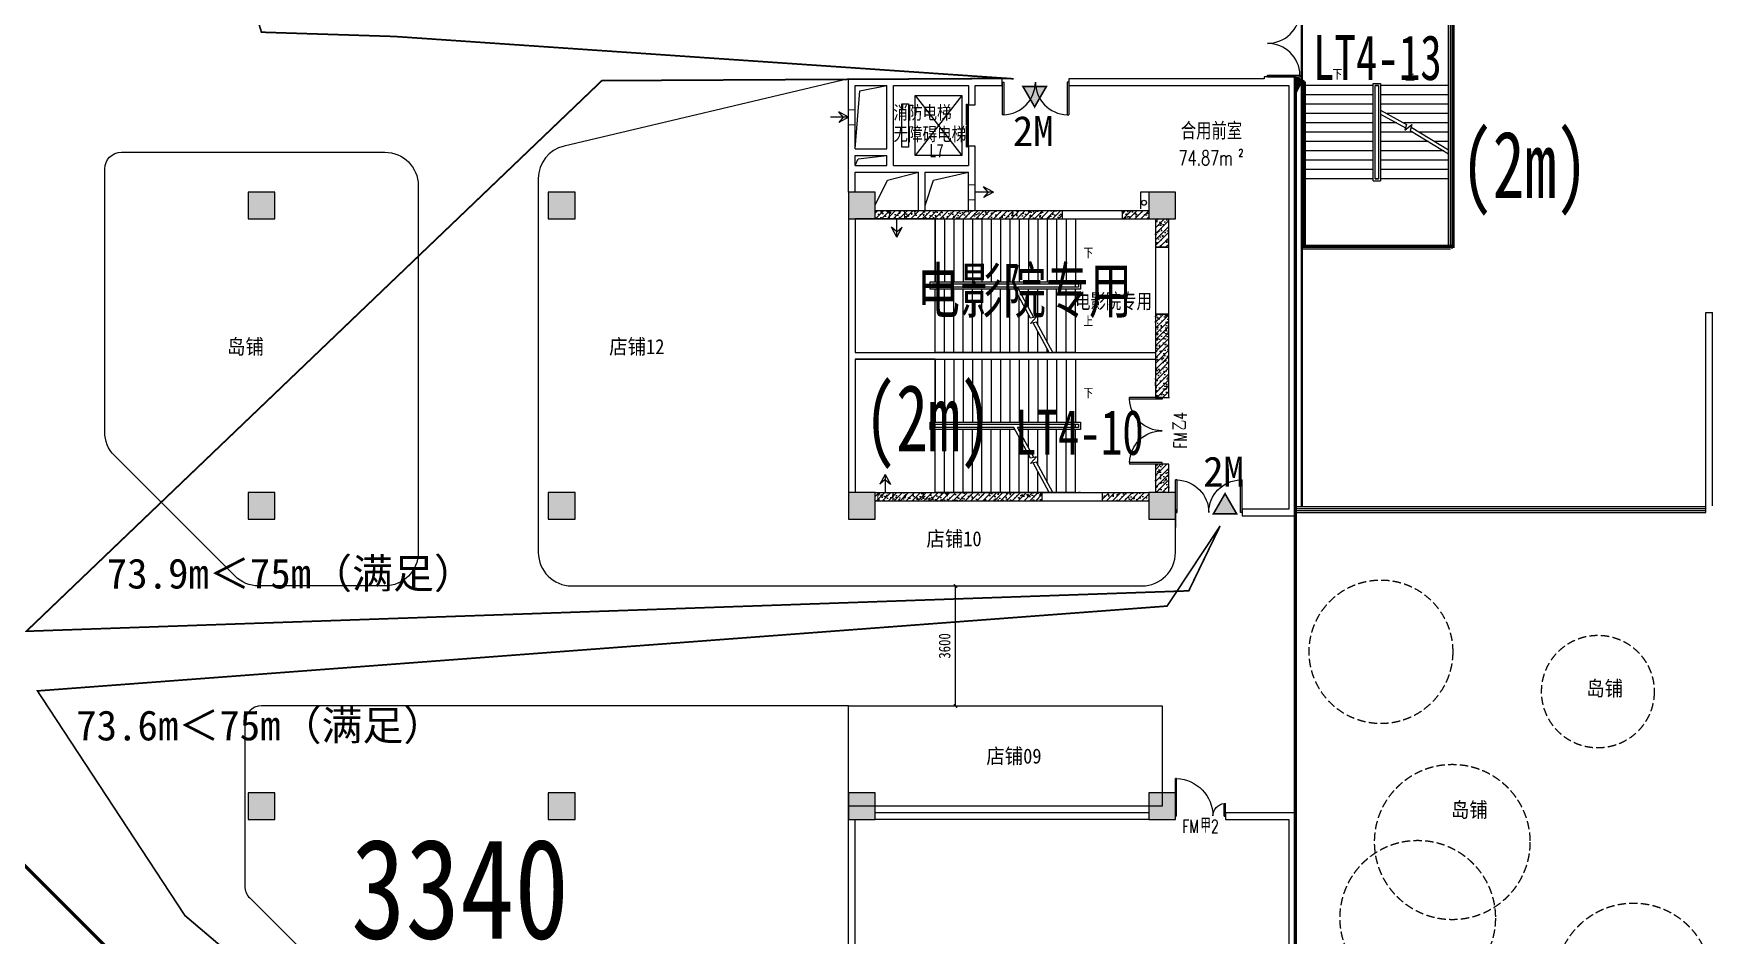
# Model space of a CAD drawing. Header units: millimetres. Extents: x 2508758 to 2608101, y 258149 to 386457.
# Drawn here: x 2557769 to 2608101, y 326983 to 354016 of the extents above; entities that cross this region are included whole.
import ezdxf
from ezdxf.enums import TextEntityAlignment as Align

# ---------------------------------------------------------------- set-up
doc = ezdxf.new("R2010")
doc.units = ezdxf.units.MM
doc.header["$MEASUREMENT"] = 0
doc.linetypes.add('_DASH', pattern=[0.6000000000000001, 0.4, -0.2])
doc.linetypes.add('DASH', pattern=[0.35, 0.25, -0.1])
doc.layers.get('0').update_dxf_attribs({"linetype": 'CONTINUOUS'})
doc.layers.get('Defpoints').update_dxf_attribs({"linetype": 'CONTINUOUS'})
for name, color, linetype in [('0-dp点位', 7, 'CONTINUOUS'), ('0-商铺线', 2, 'CONTINUOUS'), ('0-店铺线尺寸', 7, 'CONTINUOUS'), ('COLUMN', 255, 'CONTINUOUS'), ('DIM_SYMB', 3, 'CONTINUOUS'), ('PUB_HATCH', 251, 'CONTINUOUS'), ('RAIL', 163, 'CONTINUOUS'), ('SPACE', 7, 'CONTINUOUS'), ('STAIR', 2, 'CONTINUOUS'), ('WALL', 255, 'CONTINUOUS'), ('WINDOW', 4, 'CONTINUOUS'), ('WZ', 7, 'CONTINUOUS'), ('排烟', 6, 'CONTINUOUS'), ('文字', 7, 'CONTINUOUS'), ('电梯', 4, 'CONTINUOUS'), ('疏散指示', 1, 'CONTINUOUS'), ('索引', 1, 'CONTINUOUS'), ('门窗', 40, 'CONTINUOUS')]:
    doc.layers.add(name, color=color, linetype=linetype)
doc.layers.add('fire', color=1, linetype='CONTINUOUS', lineweight=5)
doc.layers.add('P-SANR-FIXT', color=6, linetype='CONTINUOUS', lineweight=15)
doc.styles.add('-宋体', font='', dxfattribs={"width": 0.8})
doc.styles.add('_TCH_DIM', font='', dxfattribs={"width": 0.8})
doc.styles.add('_TCH_SPACE', font='SIMPLEX', dxfattribs={"height": 5, "bigfont": 'GBCBIG'})
doc.styles.get("Standard").update_dxf_attribs({"font": '', "width": 0.8})
doc.styles.add('STYLE2', font='', dxfattribs={"width": 0.8, "height": 800})
doc.styles.add('TK-TITLE', font='simhei.ttf', dxfattribs={"height": 350})
doc.styles.add('黑体', font='simhei.ttf', dxfattribs={"width": 0.7})
doc.styles.get('-宋体').set_extended_font_data('SimSun')
doc.styles.get('_TCH_DIM').set_extended_font_data('SimSun')
doc.styles.get('Standard').set_extended_font_data('SimSun')
doc.styles.get('STYLE2').set_extended_font_data('SimSun')
doc.dimstyles.get("Standard").update_dxf_attribs({"dimscale": 100, "dimtxt": 3.5, "dimasz": 1, "dimexe": 2.5, "dimexo": 3, "dimgap": 1.5, "dimtad": 1, "dimdec": 0, "dimzin": 0, "dimdsep": 46, "dimtxsty": 'Standard', "dimblk": 'ARCHTICK', "dimcen": 0.09, "dimadec": 0, "dimazin": 0, "dimtfac": 1, "dimtdec": 0, "dimtix": 1, "dimtmove": 2, "dimatfit": 3, "dimfxl": 1, "dimtolj": 1, "dimtzin": 0, "dimarcsym": 0})
pattern_1 = [(45, (1355319.737395747, -337230.9656735061), (-88.38834764831843, 88.38834764831844), []), (50, (1355319.737395747, -337230.9656735061), (358.6300913003766, -31.37606749129755), [37.5, -412.5]), (355, (1355319.737395747, -337230.9656735061), (-69.37566680649999, 376.0960668500059), [30, -330]), (100.4514, (1355349.623235747, -337233.580343506), (289.2546908570108, 344.7197710304769), [31.870095, -350.571056]), (46.18420000000002, (1355319.737395747, -337130.9656735059), (533.6205243128222, -82.75950716450905), [56.24999999999997, -618.7499999999994]), (96.6356, (1355364.205768247, -337137.862327006), (467.3313527743517, 487.0589354502207), [47.805144, -525.8564999999999]), (351.1842000000001, (1355319.737395747, -337130.9656735059), (467.3309725668135, 487.0593004626623), [45, -495]), (21, (1355369.737395747, -337155.965673506), (298.4535260592309, -201.3094453326694), [37.5, -412.5]), (326, (1355369.737395747, -337155.965673506), (121.6576659607908, 362.5750225234265), [30, -330]), (71.45140000000002, (1355394.608512247, -337172.7414765059), (420.1113142907448, 161.2652483549762), [31.870095, -350.571056]), (37.50000000000001, (1355319.737395747, -337230.9656735061), (6.079927658645334, 166.4469269156557), [0, -326, 0, -335, 0, -331.25]), (7.499999999999999, (1355319.737395747, -337230.9656735061), (131.5347687210743, 197.2058559411801), [0, -191, 0, -318.5, 0, -126.25]), (327.5, (1355208.237395747, -337230.9656735061), (266.9112180862045, -11.2774358671899), [0, -125, 0, -390, 0, -517.4999999999999]), (317.5, (1355158.237395747, -337230.9656735061), (291.5930846711932, 50.05249116615882), [0, -162.5, 0, -259, 0, -367.5])]

# ---------------------------------------------------------------- blocks, each defined once
blk = doc.blocks.new('_FZH')
blk.add_lwpolyline([(-0.5, -0.5), (0.5, -0.5), (0.5, 0.5), (-0.5, 0.5)], close=True)
at = {"layer": 'PUB_HATCH'}
blk.add_solid([(-0.5, -0.5), (0.5, -0.5), (-0.5, 0.5), (0.5, 0.5)], dxfattribs=at)
blk = doc.blocks.new('$DorLib2D$00000002')
for p, q in [((-0.5, -1e-16), (-0.5000000000000007, 0.4875)), ((-0.4750000000000007, 0.4875), (-0.5000000000000007, 0.4875)), ((-0.475, 0), (-0.4750000000000007, 0.4875)), ((0.475, 0), (0.4750000000000007, 0.4875)), ((0.4750000000000007, 0.4875), (0.5000000000000007, 0.4875)), ((0.5, -1e-16), (0.5000000000000007, 0.4875)), ((-0.5, -1e-16), (-0.475, 0)), ((0.5, -1e-16), (0.475, 0))]:
    blk.add_line(p, q)
at = {"lineweight": 13}
for centre, start, end in [((-0.4875, 0), 0, 88.53071641864632), ((0.4875, 0), 91.46928358135372, 180)]:
    blk.add_arc(centre, 0.4875, start, end, dxfattribs=at)
blk = doc.blocks.new('$TCHSYS$LDOR22D')
for p, q in [((-0.5166666666663638, 0.8332552583810156), (-0.0166666666667101, 0.8332552583810156)), ((-0.5166666666663638, 0.8332552583810156), (-0.5166666666663638, 0.6666666666662593)), ((-0.0166666666667101, 0.8332552583810156), (-0.0166666666667101, 0.6666666666662593)), ((0.0166666666666089, 0.8332552583810156), (0.0166666666666089, 0.6666666666662593)), ((0.0166666666666089, 0.8332552583810156), (0.5166666666662572, 0.8332552583810156)), ((0.5166666666662572, 0.8332552583810156), (0.5166666666662572, 0.6666666666662593)), ((-0.5166666666663638, 0.6666666666662593), (-0.0166666666667101, 0.6666666666662593)), ((-0.5000000000000071, 0.4999999999999858), (0.5000000000000373, 0.4999999999999858)), ((0.0166666666666089, 0.6666666666662593), (0.5166666666662572, 0.6666666666662593))]:
    blk.add_line(p, q)
blk = doc.blocks.new('$DorLib2D$00000225')
at = {"color": 0}
for p, q in [((0.4750000000000032, -0.0014478852985498), (0.4750000000000032, 0.7521225008925329)), ((0.4750000000000032, 0.7521225008925329), (0.5000000000000036, 0.7521225008925363)), ((0.5000000000000036, -0.0014478852985498), (0.5000000000000036, 0.7521225008925363)), ((-0.4999999999999984, -3.6e-15), (-0.5, 0.2520359903860089)), ((-0.4750000000000015, 0.2520359903860089), (-0.5, 0.2520359903860089)), ((-0.4749999999999998, -3.6e-15), (-0.4750000000000015, 0.2520359903860089)), ((-0.4749999999999998, -3.6e-15), (-0.4999999999999948, -3.6e-15)), ((0.4750000000000032, -0.0014478852985498), (0.4999999999999929, -0.0014478852985498))]:
    blk.add_line(p, q, dxfattribs=at)
for centre, radius, start, end in [((0.5046168020419071, -0.0019208093578129), 0.7546247204382253, 92.24926861260724, 179.7237749158361), ((-0.50079081205425, 0.0025725639174823), 0.2507930763238999, 359.7898704778746, 84.09743784757413)]:
    blk.add_arc(centre, radius, start, end, dxfattribs=at)
blk = doc.blocks.new('_ArchTick')
at = {"color": 0, "linetype": 'ByBlock', "const_width": 0.4}
blk.add_lwpolyline([(-0.5, -0.5), (0.5, 0.5)], dxfattribs=at)
blk = doc.blocks.new('*D101')
at = {"layer": '0-店铺线尺寸', "color": 0, "lineweight": -2, "transparency": 16777216}
for p, q in [((2584004.262991331, 337460.4780867341), (2585657.262152756, 337460.4780867341)), ((2585407.262152756, 333860.4780867271), (2585407.262152756, 337460.4780867341)), ((2584004.262991328, 333860.4780867271), (2585657.262152756, 333860.4780867271))]:
    blk.add_line(p, q, dxfattribs=at)
at = {"layer": 'Defpoints', "color": 0, "transparency": 16777216}
for p in [(2583704.262991331, 337460.4780867341), (2585407.262152756, 337460.4780867341), (2583704.262991328, 333860.4780867271)]:
    blk.add_point(p, dxfattribs=at)
at = {"layer": '0-店铺线尺寸', "color": 0, "lineweight": -2, "transparency": 16777216, "xscale": 100, "yscale": 100, "zscale": 100}
for p, rotation in [((2585407.262152756, 337460.4780867341), 90), ((2585407.262152756, 333860.4780867271), 270)]:
    blk.add_blockref('_ArchTick', p, dxfattribs=dict(at, rotation=rotation))
at = {"layer": '0-店铺线尺寸', "color": 0, "transparency": 16777216, "insert": (2585082.262152756, 335660.478086731), "char_height": 350, "attachment_point": 5, "rotation": 90}
blk.add_mtext('\\A1;3600', dxfattribs=at)

msp = doc.modelspace()

# ---------------------------------------------------------------- hatches: boundary and pattern name
at = {"layer": 'fire'}
h = msp.add_hatch(color=1, dxfattribs=at)
h.dxf.hatch_style = 1
h.paths.add_polyline_path([(2587782.153623035, 351821.4624516693), (2587432.499893176, 352427.0804768418), (2588131.807352894, 352427.0804768418)])
h = msp.add_hatch(color=1, dxfattribs=at)
h.dxf.hatch_style = 1
h.paths.add_polyline_path([(2593489.197033284, 340224.6856817733), (2593139.543303425, 339619.0676566008), (2593838.850763144, 339619.0676566008)])
at = {"layer": 'PUB_HATCH'}
h = msp.add_hatch(dxfattribs=at)
h.set_pattern_fill('钢筋混凝土', color=256, scale=50, style=0)
h.set_pattern_definition(pattern_1)
h.paths.add_polyline_path([(2583001.49147435, 348710.4780867343), (2583001.49147435, 348460.4780867343), (2584401.491474196, 348460.4780867343), (2584401.491474196, 348710.4780867343)])
h = msp.add_hatch(dxfattribs=at)
h.set_pattern_fill('钢筋混凝土', color=256, scale=50, style=0)
h.set_pattern_definition(pattern_1)
h.paths.add_polyline_path([(2584401.491474196, 348710.4780867343), (2584401.491474196, 348460.4780867343), (2585901.49147431, 348460.4780867343), (2585901.49147431, 348710.4780867343)])
h = msp.add_hatch(dxfattribs=at)
h.set_pattern_fill('钢筋混凝土', color=256, scale=50, style=0)
h.set_pattern_definition(pattern_1)
h.paths.add_polyline_path([(2585901.49147431, 348710.4780867343), (2585901.49147431, 348460.4780867343), (2588601.491474072, 348460.4780867343), (2588601.491474072, 348710.4780867343)])
h = msp.add_hatch(dxfattribs=at)
h.set_pattern_fill('钢筋混凝土', color=256, scale=50, style=0)
h.set_pattern_definition(pattern_1)
h.paths.add_polyline_path([(2591201.491474389, 348460.478086742), (2591201.491474389, 348710.4780867341), (2590401.491474072, 348710.4780867343), (2590401.491474072, 348460.4780867343)])
h = msp.add_hatch(dxfattribs=at)
h.set_pattern_fill('钢筋混凝土', color=256, scale=50, style=0)
h.set_pattern_definition(pattern_1)
h.paths.add_polyline_path([(2591801.491474383, 348460.478086742), (2591401.4914744, 348460.478086742), (2591401.491474411, 347610.4780867448), (2591801.491474372, 347610.4780867448)])
h = msp.add_hatch(dxfattribs=at)
h.set_pattern_fill('钢筋混凝土', color=256, scale=50, style=0)
h.set_pattern_definition(pattern_1)
h.paths.add_polyline_path([(2591801.491474389, 344360.4780867343), (2591801.491474372, 345610.4780867448), (2591401.491474406, 345610.4780867448), (2591401.491474389, 344360.4780867343)])
h = msp.add_hatch(dxfattribs=at)
h.set_pattern_fill('钢筋混凝土', color=256, scale=50, style=0)
h.set_pattern_definition(pattern_1)
h.paths.add_polyline_path([(2591401.491474389, 344360.4780867343), (2591401.49147438, 343110.4780867448), (2591801.4914744, 343110.4780867448), (2591801.491474389, 344360.4780867343)])
h = msp.add_hatch(dxfattribs=at)
h.set_pattern_fill('钢筋混凝土', color=256, scale=50, style=0)
h.set_pattern_definition(pattern_1)
h.paths.add_polyline_path([(2591401.491474375, 340260.4780867346), (2591801.491474393, 340260.4780867346), (2591801.491474401, 341110.4780867448), (2591401.491474372, 341110.4780867448)])
h = msp.add_hatch(dxfattribs=at)
h.set_pattern_fill('钢筋混凝土', color=256, scale=50, style=0)
h.set_pattern_definition(pattern_1)
h.paths.add_polyline_path([(2583001.49147435, 340260.4780867346), (2583001.49147435, 340010.4780867347), (2583701.491474389, 340010.4780867347), (2583701.491474389, 340260.4780867346)])
h = msp.add_hatch(dxfattribs=at)
h.set_pattern_fill('钢筋混凝土', color=256, scale=50, style=0)
h.set_pattern_definition(pattern_1)
h.paths.add_polyline_path([(2583701.491474389, 340260.4780867346), (2583701.491474389, 340010.4780867347), (2584901.491474389, 340010.4780867347), (2584901.491474389, 340260.4780867346)])
h = msp.add_hatch(dxfattribs=at)
h.set_pattern_fill('钢筋混凝土', color=256, scale=50, style=0)
h.set_pattern_definition(pattern_1)
h.paths.add_polyline_path([(2584901.491474389, 340260.4780867346), (2584901.49147439, 340010.4780867347), (2588001.491474073, 340010.4780867569), (2588001.491474071, 340260.4780867569)])
h = msp.add_hatch(dxfattribs=at)
h.set_pattern_fill('钢筋混凝土', color=256, scale=50, style=0)
h.set_pattern_definition(pattern_1)
h.paths.add_polyline_path([(2591201.491474389, 340010.4780867343), (2591201.491474389, 340260.4780867348), (2589801.491474072, 340260.4780867343), (2589801.491474072, 340010.4780867343)])

# ---------------------------------------------------------------- linework, layer by layer
at = {"layer": '0-dp点位', "linetype": 'DASH', "ltscale": 1000}
for centre, radius in [((2598163.821646875, 335484.4604580188), 2152.54066353105), ((2604668.216921451, 334291.8365768734), 1688.339518908411), ((2600302.265436605, 329783.1323757768), 2328.733790524304), ((2599265.996819843, 327504.9276067438), 2328.733790524304), ((2605733.954980578, 325623.5108545618), 2328.733790524304)]:
    msp.add_circle(centre, radius, dxfattribs=at)
at = {"layer": '0-商铺线'}
msp.add_lwpolyline([(2582201.491474126, 352660.4780866535), (2573671.285838326, 350642.5799795674, 0.3477027803398108), (2572901.49147431, 349669.4379728892), (2572901.49147431, 338460.4780867341, 0.4142135623730951), (2573901.49147431, 337460.4780867341), (2591001.491474151, 337460.4780867341, 0.4142135623730951), (2592001.491474151, 338460.4780867341), (2592001.491474151, 339460.4780867344)], format="xyb", dxfattribs=at)
for points in [[(2568301.49147431, 337460.4780867341), (2564515.705036642, 337460.4780867341, -0.19891236737965), (2563808.598255456, 337753.3713055475), (2560194.384693053, 341367.5848679504, -0.1989123673796599), (2559901.49147424, 342074.6916491369), (2559901.49147424, 349960.4780867471, -0.4142135623730951), (2560401.49147424, 350460.4780867471), (2568301.49147431, 350460.4780867471, -0.4142135623730951), (2569301.49147431, 349460.4780867471), (2569301.49147431, 338460.4780867341, -0.414213562373095)], [(2582201.491474426, 333860.4780865759), (2573601.49147427, 333860.4780867271), (2564601.491474231, 333860.4780867271, 0.414213562373095), (2564101.491474231, 333360.4780867271), (2564101.491474231, 328458.7536924738, 0.198912367380105), (2564247.938083638, 328105.2003018798), (2574592.660298841, 317760.4780867124), (2582201.491474355, 317760.4780867123)]]:
    msp.add_lwpolyline(points, format="xyb", close=True, dxfattribs=at)
msp.add_lwpolyline([(2591601.491474349, 330860.478086727), (2582201.491474419, 330860.4780867288), (2582201.491474419, 333860.4780867289), (2591601.491474349, 333860.4780867271)], close=True, dxfattribs=at)
at = {"layer": 'DIM_SYMB'}
for points in [[(2596701.022155591, 352545.4495595675, 0, 0, 0), (2596701.022155591, 348173.737646519, 0, 0, 0), (2599312.748432939, 348173.737646519, 0, 0, 0), (2599312.748432939, 349252.1742186479, 80.00000000000001, 0, 0), (2599312.748432939, 349552.1742186479, 0, 0, 0)], [(2599286.376061797, 352757.2193013688, 0, 0, 0), (2599286.376061797, 351797.2193013688, 80.00000000000001, 0, 0), (2599286.376061797, 351497.2193013688, 0, 0, 0)], [(2589141.491474349, 347485.4780867341, 0, 0, 0), (2583601.491474349, 347485.4780867343, 0, 0, 0), (2583601.491474349, 345435.4780867343, 0, 0, 0), (2587301.491474349, 345435.4780867341, 80.00000000000001, 0, 0), (2587601.491474349, 345435.4780867341, 0, 0, 0)], [(2589141.491474349, 345435.4780867341, 0, 0, 0), (2588181.491474349, 345435.4780867341, 80.00000000000001, 0, 0), (2587881.491474349, 345435.4780867341, 0, 0, 0)], [(2589141.491474349, 343285.4780867341, 0, 0, 0), (2583601.491474349, 343285.4780867343, 0, 0, 0), (2583601.491474349, 341235.4780867343, 0, 0, 0), (2588561.491474349, 341235.4780867341, 80.00000000000001, 0, 0), (2588861.491474349, 341235.4780867341, 0, 0, 0)]]:
    msp.add_lwpolyline(points, format="xyseb", dxfattribs=at)
at = {"layer": 'fire', "color": 1, "linetype": '_DASH', "ltscale": 1000, "const_width": 50.00000000001511}
for points in [[(2532807.768666286, 341414.179351338), (2537650.809722075, 350517.4797096588), (2556266.190080566, 354060.4780867106), (2560120.075250166, 368564.0270441445), (2564601.491474557, 354057.8759362593), (2568598.161013363, 353929.4848069195), (2587151.146581534, 352660.4780867396)], [(2586995.302636778, 352671.1376656235), (2574806.447952266, 352605.4115496448), (2557552.19194066, 336100.4429724636), (2592402.26914987, 337312.6474066772), (2593343.163439479, 339258.5315312836)], [(2593343.163439479, 339258.5315312836), (2591752.648282187, 336855.3594311401), (2557885.329277681, 334312.4720643889), (2562305.874234591, 327578.8804599083), (2574605.394491533, 317139.1448662141), (2579340.257543439, 312788.1321658641), (2581904.76125457, 307121.7794058556)]]:
    msp.add_lwpolyline(points, dxfattribs=at)
at = {"layer": 'fire', "color": 1, "const_width": 50.00000000001511}
for points in [[(2587782.153623035, 351821.4624516693), (2587432.499893176, 352427.0804768418), (2588131.807352894, 352427.0804768418)], [(2593489.197033284, 340224.6856817733), (2593139.543303425, 339619.0676566008), (2593838.850763144, 339619.0676566008)]]:
    msp.add_lwpolyline(points, close=True, dxfattribs=at)
at = {"layer": 'P-SANR-FIXT'}
for p, q in [((2582543.040033473, 352303.7332443608), (2583346.298888938, 352460.4780867919)), ((2582401.491474335, 350560.4780867662), (2582543.040033473, 352303.7332443608)), ((2582486.090623878, 350258.4725876147), (2583346.298888944, 350360.4780867402)), ((2582403.066975563, 350060.4780868193), (2582486.090623878, 350258.4725876147)), ((2583366.961698864, 349620.9667444261), (2584301.491474191, 349860.4780866784)), ((2584744.267032089, 349620.9667444261), (2585801.491474364, 349860.4780867387)), ((2583001.49147431, 348874.2847471538), (2583366.961698864, 349620.9667444261)), ((2584501.491474191, 348860.478086742), (2584744.267032089, 349620.9667444261))]:
    msp.add_line(p, q, dxfattribs=at)
at = {"layer": 'RAIL'}
for points in [[(2592801.491474348, 369860.4780867564), (2592801.491474348, 371060.4780867565), (2593301.491474349, 371060.4780867565), (2595801.491474349, 371060.4780867565), (2595801.491474349, 370760.4780867565), (2595801.491474349, 339840.4780866549)], [(2592831.491474348, 369860.4780867564), (2592831.491474348, 371030.4780867565), (2593301.491474349, 371030.4780867565), (2595771.491474348, 371030.4780867565), (2595771.491474348, 370760.4780867565), (2595771.491474348, 339840.4780866543)]]:
    msp.add_lwpolyline(points, dxfattribs=at)
at = {"layer": 'STAIR'}
for p, q in [((2600188.855021127, 347660.4780867246), (2600188.855021111, 361660.4780867246)), ((2600248.855021129, 347610.4780867246), (2600248.855021112, 361710.4780867246)), ((2600298.85502113, 347560.4780867248), (2600298.85502111, 361760.4780867246)), ((2595851.491474302, 352510.4780867246), (2595601.49147435, 352510.4780867246)), ((2595851.491474302, 352460.4780867246), (2595601.49147435, 352460.4780867246)), ((2595801.491474302, 347560.4780867244), (2595801.49147429, 352460.4780867246)), ((2597935.173247706, 352460.4780867245), (2595901.491474302, 352460.4780867246)), ((2597935.173247707, 352520.4780872571), (2598155.173247707, 352520.4780872571)), ((2597935.173247706, 349600.4780861917), (2597935.173247707, 352520.4780872571)), ((2598095.173247707, 352460.4780867242), (2597995.173247707, 352460.4780867242)), ((2597995.173247707, 349660.4780869547), (2597995.173247707, 352460.4780867242)), ((2597995.173247707, 352460.4780864941), (2598095.173247707, 352460.4780864941)), ((2597995.173247707, 349660.4780869547), (2597995.173247707, 352460.4780864941)), ((2598095.173247707, 352460.4780864941), (2598095.173247707, 349660.4780869547)), ((2598155.173247707, 352520.4780872571), (2598155.173247706, 349600.4780861917)), ((2600188.855021112, 352460.4780867249), (2598155.173247707, 352460.4780867246)), ((2583801.491474293, 351910.6296430147), (2584001.491474292, 351910.6296430147)), ((2583801.491474293, 350610.6296430183), (2583801.491474293, 351910.6296430147)), ((2584001.491474292, 351910.6296430147), (2584001.491474292, 350610.6296430183)), ((2584201.491474293, 352160.6296430184), (2585601.491474293, 352160.6296430184)), ((2584201.491474293, 350360.6296430183), (2584201.491474293, 352160.6296430184)), ((2584201.491474293, 352160.6296430184), (2585601.491474293, 350360.6296430183)), ((2585601.491474293, 352160.6296430184), (2584201.491474293, 350360.6296430183)), ((2585601.491474293, 352160.6296430184), (2585601.491474293, 350360.6296430183)), ((2595851.491474302, 352180.4780867248), (2595801.491474301, 352180.4780867246)), ((2595851.491474302, 351900.4780867248), (2595801.491474301, 351900.4780867246)), ((2597935.173247706, 352180.4780867246), (2595901.491474302, 352180.4780867246)), ((2597935.173247706, 351900.4780867248), (2595901.491474302, 351900.4780867246)), ((2600188.855021111, 352180.4780867246), (2598155.173247707, 352180.4780867246)), ((2600188.855021111, 351900.4780867248), (2598155.173247707, 351900.4780867245)), ((2595851.491474302, 351620.4780867246), (2595801.491474301, 351620.4780867246)), ((2595851.491474302, 351340.4780867246), (2595801.491474301, 351340.4780867246)), ((2597935.173247706, 351620.4780867246), (2595901.491474302, 351620.4780867246)), ((2597935.173247707, 351340.4780867244), (2595901.491474302, 351340.4780867244)), ((2598095.173247707, 351705.6595722651), (2598095.173247707, 349660.4780869546)), ((2598155.173247706, 351719.8377162958), (2598930.693044485, 351295.3968190684)), ((2598155.173247707, 351604.5272566818), (2598903.898125242, 351195.3968190684)), ((2598638.393669029, 351340.4780867246), (2598155.173247706, 351340.4780867245)), ((2600188.855021112, 351620.4780867248), (2598336.718806196, 351620.4780867248)), ((2600188.855021112, 351340.4780867245), (2598848.322528921, 351340.4780867245)), ((2595851.491474302, 351060.4780867246), (2595801.491474301, 351060.4780867246)), ((2597935.173247706, 351060.4780867246), (2595901.491474302, 351060.4780867245)), ((2599132.4453127, 351060.4780867246), (2598155.173247706, 351060.4780867245)), ((2598884.511585515, 351123.0452678171), (2599090.556526955, 351295.9375021846)), ((2598930.693044485, 351295.3968190684), (2598884.511585515, 351123.0452678171)), ((2599090.556526955, 351295.9375021846), (2599042.218496243, 351115.5375156361)), ((2599042.218496243, 351115.5375156361), (2600188.855021112, 350415.821458834)), ((2599069.013415487, 351215.5375156361), (2600188.855021111, 350531.0132747357)), ((2600188.855021112, 351060.4780867246), (2599322.681568438, 351060.4780867248)), ((2584001.491474292, 350610.6296430183), (2583801.491474293, 350610.6296430183)), ((2585601.491474293, 350360.6296430183), (2584201.491474293, 350360.6296430183)), ((2595851.491474302, 350780.4780867248), (2595801.491474301, 350780.4780867246)), ((2595851.491474302, 350500.4780867246), (2595801.491474301, 350500.4780867246)), ((2597935.173247706, 350780.4780867246), (2595901.491474302, 350780.4780867246)), ((2597935.173247706, 350500.4780867245), (2595901.491474302, 350500.4780867245)), ((2599591.286043653, 350780.4780867246), (2598155.173247706, 350780.4780867246)), ((2600050.126774607, 350500.4780867245), (2598155.173247706, 350500.4780867246)), ((2600188.855021112, 350780.4780867248), (2599780.745185239, 350780.4780867246)), ((2595851.491474302, 350220.4780867245), (2595801.491474301, 350220.4780867246)), ((2595851.491474302, 349940.4780867246), (2595801.491474301, 349940.4780867246)), ((2597935.173247706, 350220.4780867246), (2595901.491474302, 350220.4780867245)), ((2597935.173247706, 349940.4780867245), (2595901.491474302, 349940.4780867245)), ((2600188.855021112, 350220.4780867248), (2598155.173247706, 350220.4780867246)), ((2600188.855021112, 349940.4780867248), (2598155.173247706, 349940.4780867246)), ((2597935.173247706, 349660.4780867248), (2595801.491474301, 349660.4780867246)), ((2597935.173247707, 349600.4780861917), (2598155.173247707, 349600.4780861917)), ((2598095.173247707, 349660.4780867246), (2597995.173247707, 349660.4780867246)), ((2597995.173247707, 349660.4780869547), (2598095.173247707, 349660.4780869547)), ((2600188.855021112, 349660.4780867248), (2598155.173247706, 349660.4780867248)), ((2584801.49147435, 348460.4780867343), (2582401.49147435, 348460.4780867345)), ((2582401.49147435, 348460.4780867345), (2582401.491474349, 344460.4780867346)), ((2584801.49147435, 348460.4780867343), (2589001.491474349, 348460.4780867341)), ((2584801.49147435, 348460.4780867343), (2584801.491474336, 346570.4780867387)), ((2584801.491474367, 346570.4780867387), (2584801.49147435, 348460.4780867343)), ((2585081.491474349, 348460.4780867343), (2585081.491474336, 346570.4780867387)), ((2585361.49147435, 348460.4780867343), (2585361.491474336, 346570.4780867387)), ((2585641.49147435, 348460.4780867343), (2585641.491474336, 346570.4780867387)), ((2585921.49147435, 348460.4780867341), (2585921.491474336, 346570.4780867387)), ((2586201.49147435, 348460.4780867341), (2586201.491474398, 346570.4780867387)), ((2586481.49147435, 348460.4780867341), (2586481.491474336, 346570.4780867387)), ((2586761.49147435, 348460.4780867341), (2586761.491474398, 346570.4780867385)), ((2587041.49147435, 348460.4780867341), (2587041.491474336, 346570.4780867385)), ((2587321.491474349, 348460.4780867341), (2587321.491474398, 346570.4780867385)), ((2587601.491474349, 348460.4780867341), (2587601.491474336, 346570.4780867385)), ((2587881.49147435, 348460.4780867341), (2587881.491474398, 346570.4780867385)), ((2588161.49147435, 348460.4780867341), (2588161.491474336, 346570.4780867385)), ((2588441.49147435, 348460.4780867341), (2588441.491474335, 346570.4780867385)), ((2588721.491474351, 348460.4780867341), (2588721.491474335, 346570.4780867385)), ((2589001.491474349, 348460.4780867341), (2589001.491474336, 346570.4780867383)), ((2595801.491474302, 347560.4780867244), (2600248.85502111, 347560.4780867245)), ((2595851.491474302, 347610.4780867244), (2600248.85502111, 347610.4780867245)), ((2595901.491474302, 347660.4780867245), (2600188.855021127, 347660.4780867245)), ((2584651.491474653, 346350.4780867122), (2584651.491474653, 346570.4780867397)), ((2584651.491474653, 346570.4780867397), (2589151.491474654, 346570.4780867394)), ((2587189.378804731, 346350.4780867113), (2584651.491474653, 346350.4780867122)), ((2584711.491474653, 346410.4780867397), (2584711.491474653, 346510.4780867397)), ((2584711.491474653, 346510.4780867397), (2589091.491474653, 346510.4780867394)), ((2587156.902852076, 346410.4780867406), (2584711.491474653, 346410.4780867397)), ((2584801.49147435, 346510.4780867343), (2589001.491474349, 346510.4780867341)), ((2584801.49147434, 346410.4780867406), (2584801.491474366, 346510.4780867406)), ((2587156.902852076, 346410.4780867437), (2584801.491474349, 346410.4780867343)), ((2584801.491474349, 344460.4780867344), (2584801.491474398, 346350.4780867113)), ((2584801.491474349, 344460.4780867344), (2584801.49147434, 346350.4780867115)), ((2585081.491474349, 344460.4780867344), (2585081.491474336, 346350.4780867113)), ((2585361.491474349, 344460.4780867344), (2585361.491474398, 346350.4780867113)), ((2585641.491474349, 344460.4780867344), (2585641.491474336, 346350.4780867113)), ((2585921.491474349, 344460.4780867341), (2585921.491474336, 346350.4780867113)), ((2586201.491474349, 344460.4780867341), (2586201.491474335, 346350.4780867113)), ((2586481.491474349, 344460.4780867341), (2586481.491474336, 346350.4780867113)), ((2586761.491474349, 344460.4780867341), (2586761.491474336, 346350.4780867113)), ((2587041.491474349, 344460.4780867341), (2587041.491474336, 346350.4780867113)), ((2587657.87799903, 345484.9160516149), (2587156.902852093, 346410.4780867439)), ((2589001.491474349, 346410.4780867341), (2587270.611635791, 346410.4780867435)), ((2587758.576618504, 345508.9526014648), (2587270.611635766, 346410.4780867435)), ((2589091.491474653, 346410.4780867395), (2587270.611635792, 346410.4780867406)), ((2589151.491474654, 346350.4780867121), (2587303.087588448, 346350.4780867113)), ((2587321.49147434, 346316.4765235948), (2587321.491474336, 346350.4780867113)), ((2587601.491474347, 345799.1706823687), (2587601.491474336, 346350.4780867113)), ((2587881.491474354, 345281.8648410953), (2587881.491474336, 346350.4780867113)), ((2588161.49147435, 344764.5589999826), (2588161.491474336, 346350.4780867113)), ((2588441.491474349, 344460.4780867341), (2588441.491474398, 346350.4780867113)), ((2588721.491474349, 344460.4780867341), (2588721.491474335, 346350.4780867113)), ((2589001.491474349, 346410.4780867341), (2589001.491474349, 346510.4780867341)), ((2589001.491474349, 344460.4780867341), (2589001.491474398, 346350.4780867113)), ((2589091.491474653, 346510.4780867394), (2589091.491474653, 346410.4780867395)), ((2589151.491474654, 346570.4780867394), (2589151.491474654, 346350.4780867121)), ((2587321.491474349, 344460.4780867341), (2587321.491474342, 346106.3971735184)), ((2587601.491474349, 344460.4780867341), (2587601.491474349, 345589.0913322465)), ((2587839.538295373, 345528.2779837557), (2587657.87799903, 345484.9160516149)), ((2587661.048737853, 345327.0623768716), (2587839.538295373, 345528.2779837557)), ((2587834.604370708, 345368.4897432295), (2587661.048737853, 345327.0623768716)), ((2588212.371312879, 344460.4780867436), (2587733.905751226, 345344.4531933776)), ((2588326.080096683, 344460.4780867436), (2587834.604370708, 345368.4897432295)), ((2587881.491474349, 344460.4780867341), (2587881.491474356, 345071.7854910148)), ((2582401.491474349, 344460.4780867346), (2584801.491474349, 344460.4780867344)), ((2588212.371312863, 344460.4780867436), (2584801.491474349, 344460.4780867344)), ((2588161.49147435, 344460.4780867341), (2588161.491474352, 344554.4796498202)), ((2589001.491474349, 344460.4780867341), (2588326.080096668, 344460.4780867435)), ((2584801.49147435, 344260.4780867343), (2582401.49147435, 344260.4780867345)), ((2582401.49147435, 344260.4780867345), (2582401.491474349, 340260.4780867346)), ((2584801.49147435, 344260.4780867343), (2589001.491474349, 344260.4780867341)), ((2584801.49147435, 344260.4780867379), (2584801.491474336, 342370.4780867423)), ((2584801.491474367, 342370.4780867423), (2584801.49147435, 344260.4780867379)), ((2585081.491474349, 344260.4780867379), (2585081.491474336, 342370.4780867423)), ((2585361.49147435, 344260.4780867379), (2585361.491474336, 342370.4780867423)), ((2585641.49147435, 344260.4780867379), (2585641.491474336, 342370.4780867423)), ((2585921.49147435, 344260.4780867376), (2585921.491474336, 342370.4780867423)), ((2586201.49147435, 344260.4780867376), (2586201.491474398, 342370.4780867423)), ((2586481.49147435, 344260.4780867376), (2586481.491474336, 342370.4780867423)), ((2586761.49147435, 344260.4780867376), (2586761.491474398, 342370.478086742)), ((2587041.49147435, 344260.4780867376), (2587041.491474336, 342370.478086742)), ((2587321.491474349, 344260.4780867376), (2587321.491474398, 342370.478086742)), ((2587601.491474349, 344260.4780867376), (2587601.491474336, 342370.478086742)), ((2587881.49147435, 344260.4780867376), (2587881.491474398, 342370.478086742)), ((2588161.49147435, 344260.4780867376), (2588161.491474336, 342370.478086742)), ((2588441.49147435, 344260.4780867376), (2588441.491474335, 342370.478086742)), ((2588721.491474351, 344260.4780867376), (2588721.491474335, 342370.478086742)), ((2589001.491474349, 344260.4780867376), (2589001.491474336, 342370.4780867418)), ((2584651.491474653, 342150.4780867157), (2584651.491474653, 342370.4780867432)), ((2584651.491474653, 342370.4780867432), (2589151.491474654, 342370.478086743)), ((2584711.491474653, 342210.4780867432), (2584711.491474653, 342310.4780867432)), ((2584711.491474653, 342310.4780867432), (2589091.491474653, 342310.478086743)), ((2584801.49147435, 342310.4780867379), (2589001.491474349, 342310.4780867376)), ((2584801.49147434, 342210.4780867441), (2584801.491474366, 342310.4780867441)), ((2589001.491474349, 342210.4780867376), (2589001.491474349, 342310.4780867376)), ((2589091.491474653, 342310.478086743), (2589091.491474653, 342210.478086743)), ((2589151.491474654, 342370.478086743), (2589151.491474654, 342150.4780867157)), ((2587189.378804731, 342150.4780867149), (2584651.491474653, 342150.4780867157)), ((2587156.902852076, 342210.4780867441), (2584711.491474653, 342210.4780867432)), ((2587156.902852076, 342210.4780867473), (2584801.491474349, 342210.4780867379)), ((2584801.491474349, 340260.478086738), (2584801.491474398, 342150.4780867149)), ((2584801.491474349, 340260.478086738), (2584801.49147434, 342150.478086715)), ((2585081.491474349, 340260.478086738), (2585081.491474336, 342150.4780867149)), ((2585361.491474349, 340260.478086738), (2585361.491474398, 342150.4780867149)), ((2585641.491474349, 340260.478086738), (2585641.491474336, 342150.4780867149)), ((2585921.491474349, 340260.4780867376), (2585921.491474336, 342150.4780867149)), ((2586201.491474349, 340260.4780867376), (2586201.491474335, 342150.4780867149)), ((2586481.491474349, 340260.4780867376), (2586481.491474336, 342150.4780867149)), ((2586761.491474349, 340260.4780867376), (2586761.491474336, 342150.4780867149)), ((2587041.491474349, 340260.4780867376), (2587041.491474336, 342150.4780867149)), ((2587657.87799903, 341284.9160516184), (2587156.902852093, 342210.4780867475)), ((2589001.491474349, 342210.4780867376), (2587270.611635791, 342210.4780867471)), ((2587758.576618504, 341308.9526014684), (2587270.611635766, 342210.4780867471)), ((2589091.491474653, 342210.478086743), (2587270.611635792, 342210.4780867441)), ((2589151.491474654, 342150.4780867157), (2587303.087588448, 342150.4780867149)), ((2587321.49147434, 342116.4765235984), (2587321.491474336, 342150.4780867149)), ((2587321.491474349, 340260.4780867376), (2587321.491474342, 341906.3971735219)), ((2587601.491474347, 341599.1706823722), (2587601.491474336, 342150.4780867149)), ((2587881.491474354, 341081.8648410988), (2587881.491474336, 342150.4780867149)), ((2588161.49147435, 340564.5589999862), (2588161.491474336, 342150.4780867149)), ((2588441.491474349, 340260.4780867376), (2588441.491474398, 342150.4780867149)), ((2588721.491474349, 340260.4780867376), (2588721.491474335, 342150.4780867149)), ((2589001.491474349, 340260.4780867376), (2589001.491474398, 342150.4780867149)), ((2587601.491474349, 340260.4780867376), (2587601.491474349, 341389.09133225)), ((2587839.538295373, 341328.2779837592), (2587657.87799903, 341284.9160516184)), ((2587661.048737853, 341127.0623768751), (2587839.538295373, 341328.2779837592)), ((2587834.604370708, 341168.489743233), (2587661.048737853, 341127.0623768751)), ((2588212.371312879, 340260.4780867472), (2587733.905751226, 341144.4531933812)), ((2588326.080096683, 340260.4780867472), (2587834.604370708, 341168.489743233)), ((2587881.491474349, 340260.4780867376), (2587881.491474356, 340871.7854910184)), ((2583001.491474269, 340260.4780867597), (2584801.491474349, 340260.4780867343)), ((2589001.491474349, 340260.4780867341), (2584801.491474349, 340260.4780867343)), ((2589151.491474349, 340260.4780867341), (2589091.491474349, 340260.4780867341))]:
    msp.add_line(p, q, dxfattribs=at)
for points in [[(2595901.491474302, 347660.4780867246), (2595901.491474302, 352560.4780867246), (2595601.49147435, 352560.4780867246)], [(2595851.491474302, 352510.4780867245), (2595851.491474302, 347610.4780867244)], [(2591201.491474627, 349260.4780866901), (2590951.491474627, 349260.4780866901), (2590951.491474627, 348760.4780867342)]]:
    msp.add_lwpolyline(points, dxfattribs=at)
msp.add_circle((2591059.329587766, 348945.574887168), 75, dxfattribs=at)
at = {"layer": 'WALL'}
for p, q in [((2582201.491474343, 352660.4780867601), (2583446.298888948, 352660.4780867421)), ((2582201.49147431, 350460.4780867501), (2582201.491474343, 352660.4780867601)), ((2582401.491474286, 352460.4780867753), (2583346.298888935, 352460.4780867754)), ((2582401.491474286, 350560.4780867676), (2582401.491474286, 352460.4780867753)), ((2583346.298888935, 350560.4780867667), (2583346.298888935, 352460.4780867754)), ((2583446.298888948, 352660.4780867421), (2585901.491474309, 352660.4780867421)), ((2583546.298888935, 352460.4780867154), (2585801.49147431, 352460.4780867152)), ((2583546.298888949, 350460.4780867492), (2583546.298888935, 352460.4780867154)), ((2585801.49147431, 352460.4780867152), (2585801.491474342, 351880.6296429615)), ((2586803.541589419, 352660.4780867355), (2585901.491474309, 352660.4780867421)), ((2586001.491474277, 351880.6296429615), (2586001.491474311, 352460.4780867437)), ((2586001.491474311, 352460.4780867437), (2586803.54158942, 352460.4780867476)), ((2586803.54158942, 352460.4780867476), (2586803.541589419, 352660.4780867355)), ((2588803.54158942, 352660.4780867355), (2588803.54158942, 352460.4780867476)), ((2588803.54158942, 352460.4780867476), (2595401.491474351, 352460.4780867435)), ((2595401.491474351, 352460.4780867435), (2595401.491474351, 339760.4780867382)), ((2595601.49147435, 352722.408511671), (2595601.491474351, 339560.4780867396)), ((2585801.491474342, 351880.6296429615), (2586001.491474277, 351880.6296429615)), ((2582201.49147431, 349960.4780867497), (2582201.49147431, 350460.4780867501)), ((2582401.491474286, 350560.4780867676), (2583346.298888935, 350560.4780867667)), ((2582401.491474194, 350060.4780867063), (2582401.491474194, 350360.4780867569)), ((2582401.491474194, 350360.4780867569), (2583346.298889078, 350360.4780867562)), ((2583346.298889078, 350060.4780867057), (2583346.298889078, 350360.4780867562)), ((2583546.298889079, 350060.4780867485), (2583546.298888949, 350460.4780867492)), ((2586001.491474277, 350640.6296429614), (2585801.491474343, 350640.6296429614)), ((2585801.491474343, 350640.6296429614), (2585801.49147431, 350060.4780866857)), ((2586001.49147431, 349960.4780867497), (2586001.491474277, 350640.6296429614)), ((2582201.49147431, 349260.478086742), (2582201.49147431, 349960.4780867497)), ((2582401.491474194, 350060.4780867063), (2583346.298889078, 350060.4780867057)), ((2582401.49147431, 349260.478086742), (2582401.491474424, 349860.4780868281)), ((2582401.491474424, 349860.4780868281), (2583446.298888948, 349860.4780867494)), ((2583446.298888948, 349860.4780867494), (2584301.491474207, 349860.4780867059)), ((2583546.298889079, 350060.4780867485), (2584401.491474196, 350060.4780867485)), ((2584301.491474207, 348710.4780867667), (2584301.491474207, 349860.4780867059)), ((2584401.491474196, 350060.4780867485), (2585801.49147431, 350060.4780866857)), ((2584501.491474206, 348710.4780867667), (2584501.491474206, 349860.4780867831)), ((2584501.491474206, 349860.4780867831), (2585801.491474295, 349860.4780867821)), ((2585801.491474295, 348710.4780867667), (2585801.491474295, 349860.4780867821)), ((2586001.491474381, 348710.4780867667), (2586001.49147431, 349960.4780867497)), ((2582201.491474354, 348460.4780867174), (2582201.49147435, 344360.4780867343)), ((2582401.491474361, 348460.4780867176), (2582401.491474354, 344460.4780867356)), ((2583001.491474269, 348710.4780867371), (2584401.491474196, 348710.4780867343)), ((2583001.491474269, 348460.4780866966), (2584401.491474196, 348460.4780867343)), ((2584401.491474196, 348710.4780867343), (2585901.49147431, 348710.4780867343)), ((2584401.491474196, 348460.4780867343), (2585901.49147431, 348460.4780867343)), ((2585901.49147431, 348710.4780867343), (2588601.491474072, 348710.4780867343)), ((2585901.49147431, 348460.4780867343), (2588601.491474072, 348460.4780867343)), ((2588601.491474072, 348710.4780867343), (2588601.491474072, 348460.4780867343)), ((2588601.491474072, 348710.4780867343), (2590401.491474072, 348710.4780867343)), ((2588601.491474072, 348460.4780867343), (2590401.491474072, 348460.4780867343)), ((2590401.491474072, 348710.4780867343), (2591201.491474269, 348710.4780867558)), ((2590401.491474072, 348710.4780867343), (2590401.491474072, 348460.4780867343)), ((2590401.491474072, 348460.4780867343), (2591201.491474269, 348460.4780867551)), ((2591401.4914744, 348460.4780867201), (2591401.491474411, 347610.4780867448)), ((2591801.491474372, 347610.4780867448), (2591801.49147435, 348460.4780867174)), ((2591401.491474411, 347610.4780867448), (2591801.491474372, 347610.4780867448)), ((2591801.491474372, 345610.4780867448), (2591401.491474406, 345610.4780867448)), ((2591401.491474406, 345610.4780867448), (2591401.491474389, 344360.4780867343)), ((2591801.491474389, 344360.4780867343), (2591801.491474372, 345610.4780867448)), ((2607901.491474269, 339660.4780867849), (2607901.491474051, 345660.4780867726)), ((2607901.491474051, 345660.4780867726), (2608101.491474051, 345660.4780867727)), ((2608101.491474256, 339860.4780867591), (2608101.491474051, 345660.4780867727)), ((2582201.49147435, 344360.4780867343), (2582201.491474342, 340260.4780867175)), ((2582401.491474354, 344460.4780867356), (2591401.491474373, 344460.4780867353)), ((2591401.491474389, 344360.4780867343), (2591401.49147438, 343110.4780867448)), ((2591801.4914744, 343110.4780867448), (2591801.491474389, 344360.4780867343)), ((2582401.491474342, 344260.4780867378), (2591401.491474373, 344260.4780867378)), ((2582401.491474342, 344260.4780867378), (2582401.491474356, 340260.4780867174)), ((2591401.49147438, 343110.4780867448), (2591801.4914744, 343110.4780867448)), ((2591801.491474401, 341110.4780867448), (2591401.491474372, 341110.4780867448)), ((2591401.491474372, 341110.4780867448), (2591401.491474373, 340260.478086735)), ((2591801.49147434, 340260.4780867175), (2591801.491474401, 341110.4780867448)), ((2583001.491474269, 340260.4780868182), (2583701.491474389, 340260.4780867346)), ((2583701.491474389, 340260.4780867346), (2584901.491474389, 340260.4780867346)), ((2584901.491474389, 340260.4780867346), (2588001.491474071, 340260.4780867569)), ((2588001.491474071, 340260.4780867569), (2588001.491474073, 340010.4780867569)), ((2588001.491474073, 340260.4780867792), (2589801.491474073, 340260.4780867569)), ((2589801.491474072, 340260.4780867343), (2591201.491474421, 340260.4780867001)), ((2589801.491474072, 340260.4780867343), (2589801.491474072, 340010.4780867343)), ((2583001.491474269, 340010.4780868272), (2583701.491474389, 340010.4780867347)), ((2583701.491474389, 340010.4780867347), (2584901.491474389, 340010.4780867347)), ((2584901.49147439, 340010.4780867347), (2588001.491474073, 340010.4780867569)), ((2588001.49147407, 340010.4780867792), (2589801.49147407, 340010.4780867569)), ((2589801.491474072, 340010.4780867343), (2591201.491474421, 340010.478086711)), ((2592001.293245594, 339760.4780867359), (2592001.293245565, 339210.4780867268)), ((2592001.293245574, 339560.4780867369), (2592001.293245594, 339760.4780867359)), ((2595401.491474351, 339760.4780867382), (2594001.293245574, 339760.4780867204)), ((2594001.293245574, 339760.4780867204), (2594001.293245574, 339560.4780867639)), ((2594001.293245574, 339560.4780867639), (2595601.491474351, 339560.4780867396)), ((2582201.491474356, 323460.4780867564), (2582201.491474348, 330460.4780867176)), ((2582401.491474349, 323560.4780867746), (2582401.491474348, 330460.4780867374)), ((2591201.491474269, 330660.4780867397), (2583001.49147431, 330660.4780867397)), ((2584901.491474389, 330460.4780867264), (2583001.491474269, 330460.478086708)), ((2587001.491474389, 330460.4780867264), (2584901.491474389, 330460.4780867264)), ((2591201.491474269, 330460.478086724), (2587001.491474389, 330460.4780867264)), ((2595601.49147435, 330660.4780867142), (2593501.491474421, 330660.4780867252)), ((2593501.491474421, 330660.4780867252), (2593501.491474421, 330460.4780867061)), ((2593501.491474421, 330460.4780867061), (2595401.491474342, 330460.4780867206)), ((2595401.491474342, 330460.4780867206), (2595401.491474342, 323560.4780867387)), ((2595601.491474351, 330660.4780867142), (2595601.49147435, 330560.4780867264)), ((2595601.49147435, 330560.4780867264), (2595601.49147435, 323460.4780867564))]:
    msp.add_line(p, q, dxfattribs=at)
msp.add_lwpolyline([(2595601.49147435, 352722.408511671), (2594661.91390955, 352722.408511671), (2594661.913909551, 352660.4780867416), (2588803.54158942, 352660.4780867355)], dxfattribs=at)
msp.add_lwpolyline([(2591801.491474372, 347610.4780867448), (2591401.491474406, 347610.4780867448), (2591401.491474406, 345610.4780867448), (2591801.491474372, 345610.4780867448)], close=True, dxfattribs=at)
at = {"layer": 'WINDOW'}
for p, q in [((2595601.491474234, 339840.4780866586), (2607901.491474341, 339840.4780869069)), ((2595601.491474234, 339840.4780866508), (2607901.491474341, 339840.4780868991)), ((2595601.491474234, 339780.4780866585), (2607901.491474344, 339780.4780869071)), ((2595601.491474234, 339720.4780866585), (2607901.491474349, 339720.478086907)), ((2595601.491474234, 339660.4780866586), (2607901.491474353, 339660.4780869071))]:
    msp.add_line(p, q, dxfattribs=at)
at = {"layer": 'WZ', "linetype": 'DASH', "const_width": 30}
for points in [[(2582403.066975571, 351735.4695900169), (2582203.066975594, 351735.4695900169), (2582203.066975594, 351285.4865834752), (2582403.066975571, 351285.4865834752)], [(2586001.491474485, 349485.46958999), (2585801.491474509, 349485.46958999), (2585801.491474509, 349035.4865834485), (2586001.491474485, 349035.4865834485)], [(2583426.49997103, 348710.4780867164), (2583426.49997103, 348460.4780867402), (2583876.482977572, 348460.4780867402), (2583876.482977572, 348710.4780867164)], [(2583526.482977636, 340260.4780867092), (2583526.482977636, 340010.4780867329), (2583076.499971094, 340010.4780867329), (2583076.499971094, 340260.4780867092)]]:
    msp.add_lwpolyline(points, close=True, dxfattribs=at)
at = {"layer": '排烟'}
for p, q in [((2582203.066975574, 351510.4780867535), (2581659.092772091, 351510.4780867542)), ((2582203.066975574, 351510.4780867535), (2581907.9210855, 351672.2309567166)), ((2582043.797438172, 351510.4780867542), (2581907.9210855, 351672.2309567166)), ((2582203.066975574, 351510.4780867535), (2581907.921085498, 351348.7252167919)), ((2582043.797438172, 351510.4780867542), (2581907.921085498, 351348.7252167919)), ((2586545.465677987, 349260.4780867399), (2586250.319787912, 349422.2309567031)), ((2586386.196140585, 349260.4780867406), (2586250.319787912, 349422.2309567031)), ((2586545.465677987, 349260.4780867399), (2586001.491474505, 349260.4780867406)), ((2586545.465677987, 349260.4780867399), (2586250.319787911, 349098.7252167784)), ((2586386.196140585, 349260.4780867406), (2586250.319787911, 349098.7252167784)), ((2583651.491474309, 347916.5038832543), (2583651.491474311, 348460.4780867374)), ((2583651.491474309, 347916.5038832543), (2583489.738604348, 348211.6497733308)), ((2583651.491474311, 348075.7734206561), (2583489.738604348, 348211.6497733308)), ((2583651.491474309, 347916.5038832543), (2583813.244344272, 348211.6497733299)), ((2583651.491474311, 348075.7734206561), (2583813.244344272, 348211.6497733299)), ((2583301.49147439, 340804.4522901921), (2583139.73860443, 340509.3064001159)), ((2583301.49147439, 340804.4522901921), (2583301.491474391, 340260.4780867094)), ((2583301.49147439, 340804.4522901921), (2583463.244344354, 340509.306400117)), ((2583301.491474391, 340645.1827527904), (2583139.73860443, 340509.3064001159)), ((2583301.491474391, 340645.1827527904), (2583463.244344354, 340509.306400117))]:
    msp.add_line(p, q, dxfattribs=at)
at = {"layer": '索引', "const_width": 100}
for points in [[(2595601.491474342, 321560.4780867532), (2595601.491474375, 352560.478086634), (2595830.293629594, 352560.4780866352), (2595830.293629594, 347637.4473338106), (2600327.657176434, 347637.4473338106), (2600327.657176415, 361860.4780866352), (2595830.293629408, 361860.4780866352), (2595830.293629408, 356960.4780866353), (2595468.158141016, 356960.4780866355), (2595468.158141015, 370960.4780866788), (2593001.491474447, 370960.4780866786), (2593001.491474382, 369960.4780866686), (2547901.49147418, 369960.4780866686)], [(2555601.491474191, 330978.9075368258), (2573612.629358923, 312960.4780866227)]]:
    msp.add_lwpolyline(points, dxfattribs=at)

# ---------------------------------------------------------------- block references
at = {"layer": 'COLUMN', "xscale": 800, "yscale": 800, "zscale": 800}
for p in [(2564601.491474231, 348860.478086742), (2573601.49147427, 348860.478086742), (2582601.49147435, 348860.478086742), (2591601.491474389, 348860.478086742), (2564601.491474231, 339860.4780867346), (2573601.49147427, 339860.4780867346), (2582601.49147435, 339860.4780867346), (2591601.491474389, 339860.4780867346), (2564601.491474231, 330860.4780867271), (2573601.49147427, 330860.4780867271), (2582601.49147431, 330860.4780867271), (2591601.491474349, 330860.4780867271)]:
    msp.add_blockref('_FZH', p, dxfattribs=at)
at = {"layer": 'WINDOW'}
for name, p, xscale, yscale, zscale, rotation in [('$DorLib2D$00000002', (2594761.913909551, 353722.4085116711), -2000, -2000, 2000, 89.9999999999912), ('$TCHSYS$LDOR22D', (2585901.491474309, 351260.6296430182), 1240, 200, 1240, 90.00000000000514), ('$DorLib2D$00000002', (2591601.491474389, 342110.4780867648), 2000, -2000, 2000, 270.0000000000088), ('$DorLib2D$00000225', (2592751.491474351, 330560.4780867264), 1500, -1500, 1500, 180)]:
    msp.add_blockref(name, p, dxfattribs=dict(at, xscale=xscale, yscale=yscale, zscale=zscale, rotation=rotation))
at = {"layer": 'WINDOW', "xscale": -2000, "zscale": -2000}
for p, yscale in [((2587803.54158947, 352560.478086742), -2000), ((2593001.293245572, 339660.4780867394), 2000)]:
    msp.add_blockref('$DorLib2D$00000002', p, dxfattribs=dict(at, yscale=yscale))

# ---------------------------------------------------------------- texts
at = {"layer": '0-商铺线', "char_height": 450, "attachment_point": 1, "style": '黑体'}
for s, insert in [('{\\W0.9;岛铺}', (2563568.728939681, 344858.1187821555)), ('{\\W0.9;店铺12}', (2575026.308850304, 344858.1187821555)), ('{\\W0.9;店铺10}', (2584534.963183691, 339099.4186590341)), ('{\\W0.9;岛铺}', (2604319.572441753, 334612.2084491719)), ('{\\W0.9;店铺09}', (2586332.334223835, 332584.836427699)), ('{\\W0.9;岛铺}', (2600261.582890023, 330973.0047401107))]:
    msp.add_mtext_dynamic_manual_height_columns(s, width=3537.990686124191, gutter_width=17.5, heights=[0], dxfattribs=dict(at, insert=insert))
at = {"layer": 'DIM_SYMB', "color": 7, "style": '_TCH_DIM', "width": 0.8}
for s, p in [('下', (2596710.826630702, 352668.7513338035)), ('上', (2598892.966891271, 352618.5340987063)), ('下', (2589246.491474349, 347310.4780867341)), ('上', (2589246.491474349, 345260.4780867341)), ('下', (2589246.491474349, 343110.4780867341))]:
    msp.add_text(s, height=265.8227848101266, dxfattribs=at).set_placement(p)
at = {"layer": 'fire', "color": 1, "style": 'TK-TITLE'}
for s, p in [('2M', (2587127.671569276, 350646.4227200984)), ('2M', (2592834.714979525, 340437.6429815707)), ('73.9m＜75m（满足）', (2559963.772258404, 337380.3204871703)), ('73.6m＜75m（满足）', (2559047.977780215, 332827.7091456091))]:
    msp.add_text(s, height=900.0000000002723, rotation=0.03513682774582655, dxfattribs=at).set_placement(p)
at = {"layer": 'SPACE', "style": '_TCH_SPACE', "width": 0.7058823529411767}
for s, height, p in [('74.87m', 446.25, (2592097.345449819, 350066.378614081)), ('2', 223.125, (2593897.345449818, 350328.8786140811))]:
    msp.add_text(s, height=height, dxfattribs=at).set_placement(p)
at = {"layer": '文字', "style": '-宋体'}
for s, height, width, p in [('消防电梯', 400, 0.8, (2583547.289078107, 351448.6877469135)), ('合用前室', 450, 0.75, (2592162.846738755, 350887.1567663331)), ('无障碍电梯', 400, 0.8, (2583547.289078107, 350803.2198630072)), ('电影院专用', 450, 0.75, (2588995.206196981, 345770.7568498637))]:
    msp.add_text(s, height=height, dxfattribs=dict(at, width=width)).set_placement(p)
at = {"layer": '电梯', "style": '-宋体', "width": 0.8}
msp.add_text('L7', height=400, dxfattribs=at).set_placement((2584619.866943439, 350305.954065823))
at = {"layer": '疏散指示', "style": '黑体', "width": 0.700000002910383}
for tag, p in [('LT4-13', (2598056.957422435, 352625.0574768391)), ('电影院专用', (2587475.112106728, 345640.1400941556)), ('LT4-10', (2589123.198928036, 341389.2084857934))]:
    msp.add_attdef(tag, text='B2-1', height=1349.999997765234, dxfattribs=at).set_placement(p, align=Align.CENTER)
at = {"layer": '索引', "style": '黑体', "width": 0.7}
for p in [(2600561.365877058, 349092.2386421201), (2582676.24570473, 341495.5261247076)]:
    msp.add_text('(2m)', height=2000, dxfattribs=at).set_placement(p)
at = {"layer": '索引', "linetype": 'DASH', "style": 'STYLE2', "width": 0.8}
msp.add_text('3340', height=3000, dxfattribs=at).set_placement((2567287.049388831, 326885.2675872836))
at = {"layer": '门窗', "style": '_TCH_SPACE'}
msp.add_text('乙', height=434.0425531914894, rotation=90, dxfattribs=at).set_placement((2592341.479960887, 342123.5427281858))
at = {"layer": '门窗', "style": '_TCH_SPACE', "width": 0.7058823529411767}
for s, p in [('4', (2592341.479960887, 342439.5001749942)), ('FM', (2592341.479960887, 341583.5427281858))]:
    msp.add_text(s, height=382.5, rotation=90, dxfattribs=at).set_placement(p)
for s, p in [('FM', (2592211.253296504, 330062.4240964888)), ('2', (2593067.210743312, 330062.4240964888))]:
    msp.add_text(s, height=382.5, dxfattribs=at).set_placement(p)
at = {"layer": '门窗', "style": '_TCH_SPACE'}
msp.add_text('甲', height=434.0425531914894, dxfattribs=at).set_placement((2592751.253296504, 330062.4240964888))

# ---------------------------------------------------------------- dimensions: what is measured, and where the dimension line sits
at = {"layer": '0-店铺线尺寸'}
dim = msp.add_linear_dim(base=(2585407.262152756, 337460.4780867341), p1=(2583704.262991328, 333860.4780867271), p2=(2583704.262991331, 337460.4780867341), angle=90, dimstyle='Standard', override={"dimfxl": 250, "dimfxlon": 1}, dxfattribs=at)
dim.commit()
dim.dimension.update_dxf_attribs({"geometry": '*D101', "text_midpoint": (2585082.262152756, 335660.478086731)})

doc.saveas('drawing.dxf')
